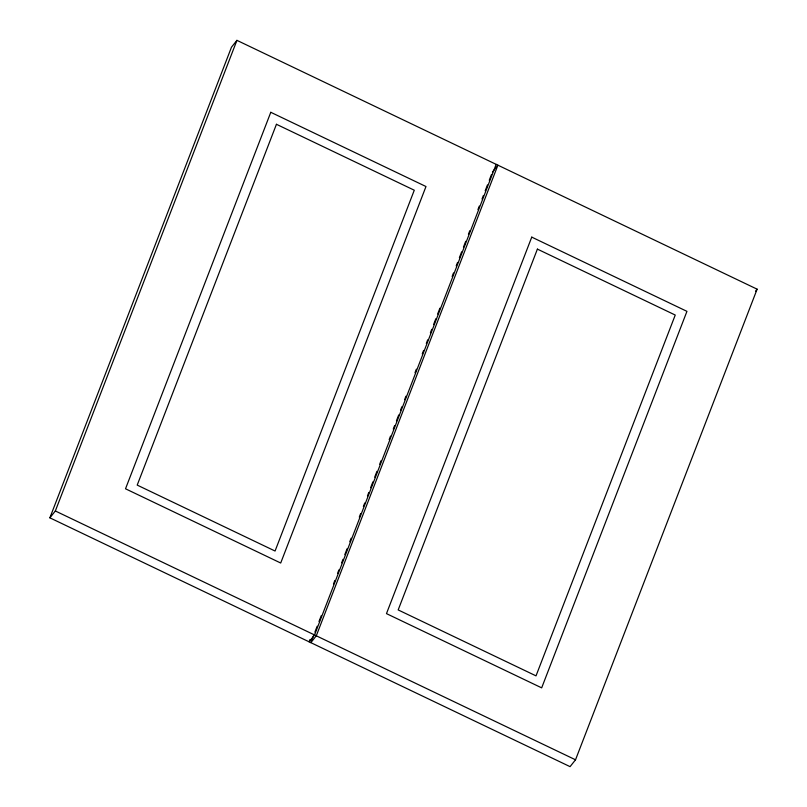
<?xml version="1.0" encoding="UTF-8"?>
<svg xmlns="http://www.w3.org/2000/svg" width="807" height="807" viewBox="0 0 807 807"><rect width="100%" height="100%" fill="white"/><g stroke="black" fill="none" stroke-linecap="round" stroke-linejoin="round"><path stroke-width="1.21" d="M49.873 517.822L231.478 47.199L236.935 40.35L757.127 289.178L575.522 759.801L570.065 766.65L49.873 517.822L55.34 510.972L236.935 40.35M310.009 639.477L309.101 641.827L314.559 634.968L496.164 164.346M314.014 634.433L310.836 642.654L316.294 635.795L497.899 165.173L492.441 172.032M314.912 632.093L317.181 626.222M318.987 621.531L321.257 615.66M333.483 583.975L334.844 580.455M337.558 573.404L338.92 569.883M341.633 562.842L342.995 559.322M344.801 554.631L347.071 548.76M349.784 541.719L351.146 538.198M359.297 517.075L360.658 513.555M363.372 506.514L364.734 502.993M367.447 495.952L368.809 492.431M370.615 487.731L372.884 481.87M374.69 477.169L376.96 471.308M379.673 464.257L381.035 460.736M389.186 439.613L390.538 436.093M393.261 429.052L394.623 425.531M396.429 420.84L398.698 414.969M400.504 410.279L401.866 406.758M404.579 399.717L405.941 396.197M415 372.723L416.351 369.202M422.243 353.94L423.604 350.42M426.318 343.378L427.68 339.858M430.393 332.817L431.755 329.296M433.561 324.606L435.83 318.735M437.636 314.034L439.906 308.173M452.132 276.478L453.494 272.958M456.207 265.917L457.569 262.396M459.375 257.705L461.644 251.834M463.45 247.144L465.72 241.273M468.433 234.232L469.795 230.711M477.946 209.588L479.308 206.067M482.021 199.026L483.383 195.506M485.189 190.805L487.458 184.944M489.264 180.243L491.534 174.383M755.564 291.135L757.127 289.178M55.34 510.972L575.522 759.801M270.789 112.294L125.519 488.79L280.705 563.024L425.985 186.528L270.789 112.294M276.438 124.288L137.21 485.098L275.066 551.03L414.284 190.22L276.438 124.288M531.752 237.127L386.472 613.623L541.668 687.857L686.949 311.351L531.752 237.127M537.401 249.111L398.174 609.921L536.019 675.863L675.247 315.053L537.401 249.111"/></g></svg>
